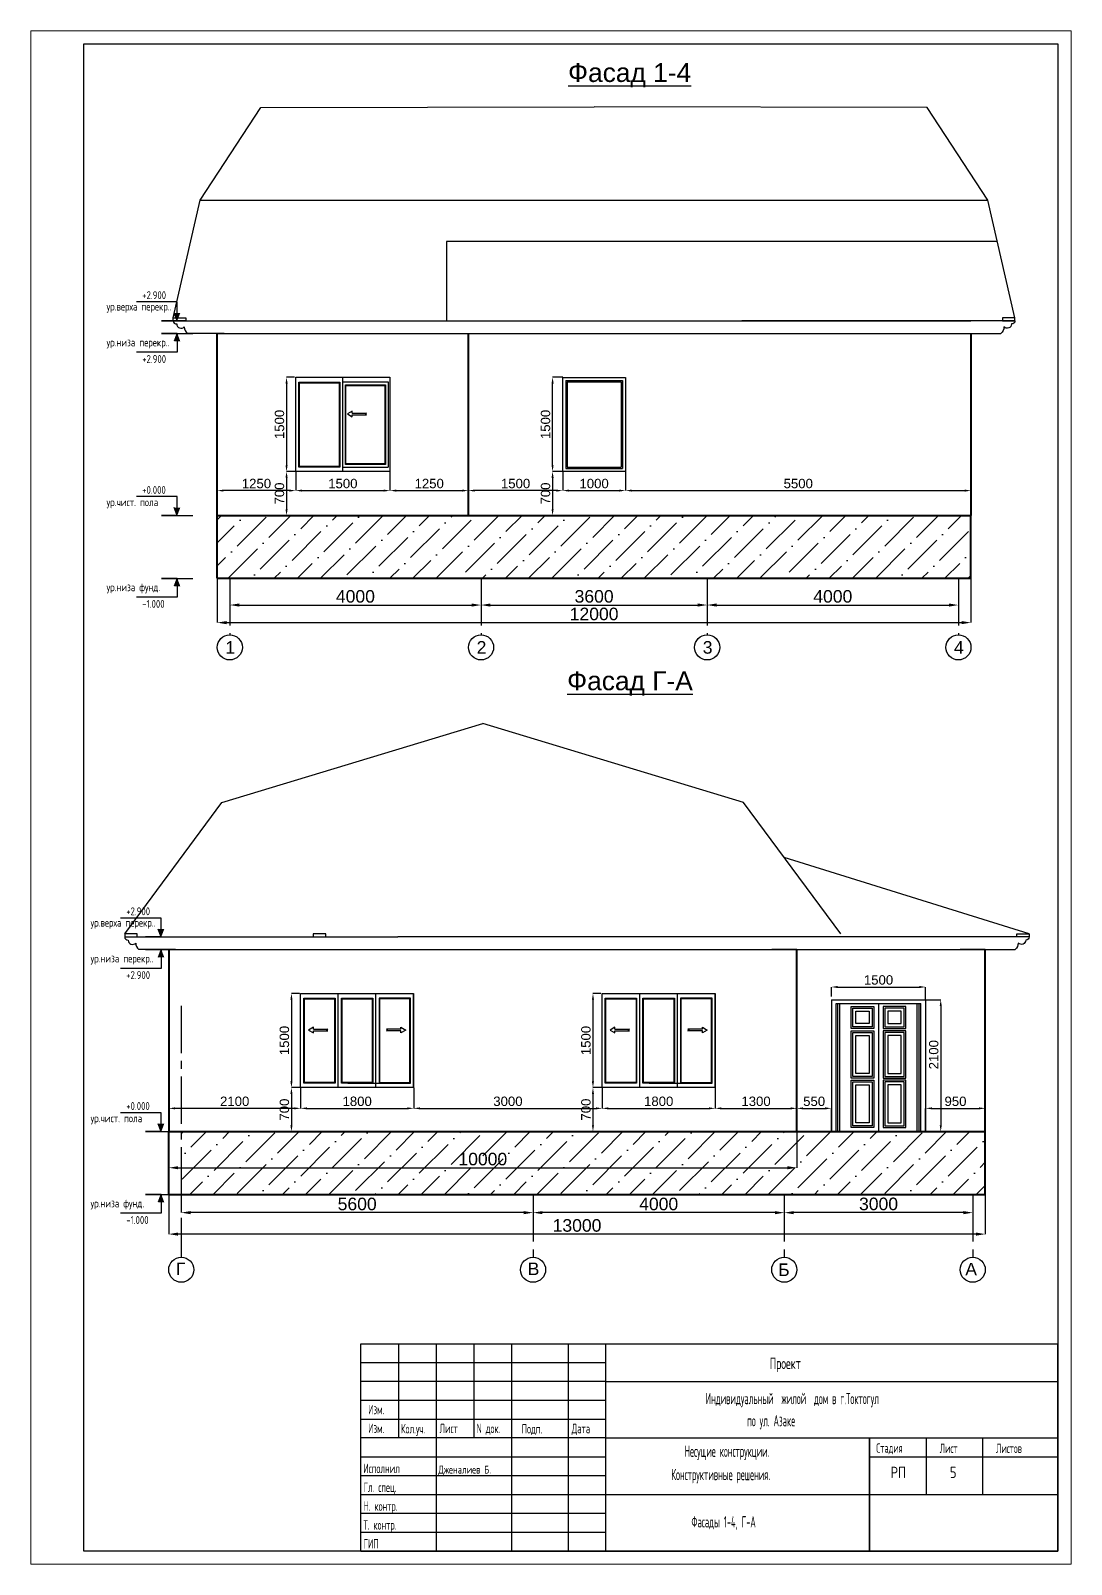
# Model space of a CAD drawing. Header units: millimetres. Extents: x 344563 to 449411, y 37253 to 62883.
# Drawn here: x 413689 to 430256, y 38462 to 62883 of the extents above; entities that cross this region are included whole.
import ezdxf
from ezdxf.enums import TextEntityAlignment as Align

# ---------------------------------------------------------------- set-up
doc = ezdxf.new("R2010")
doc.units = ezdxf.units.MM
doc.linetypes.add('CENTER2', pattern=[1.125, 0.75, -0.125, 0.125, -0.125])
for name, color, linetype in [('0 duvar', 2, 'Continuous'), ('AHSAP KAPI', 152, 'Continuous'), ('ANTET', 7, 'Continuous'), ('PENCERE', 152, 'Continuous')]:
    doc.layers.add(name, color=color, linetype=linetype)
for name, color, linetype, lineweight in [('ahsap', 222, 'Continuous', 13), ('OLCU', 7, 'Continuous', 13), ('YAZI-TURKCE', 5, 'Continuous', 13)]:
    doc.layers.add(name, color=color, linetype=linetype, lineweight=lineweight)
doc.styles.add('GOST 2.304', font='CS_Gost2304.shx')
doc.styles.add('SPDS', font='SPDS.shx')
doc.styles.get("Standard").update_dxf_attribs({"font": 'arial.ttf'})
doc.dimstyles.new('ISO-25', dxfattribs={"dimtxt": 2.5, "dimasz": 2.5, "dimexe": 1.25, "dimexo": 0.625, "dimtad": 1, "dimtxsty": 'Standard', "dimcen": 2.5, "dimadec": 0, "dimazin": 0, "dimtfac": 1, "dimtmove": 0, "dimatfit": 3, "dimfxl": 0, "dimarcsym": 0})

# ---------------------------------------------------------------- blocks, each defined once
blk = doc.blocks.new('*D211')
at = {"layer": 'ahsap', "color": 0, "lineweight": -2}
for p, q in [((415887, 44352), (415887, 43720)), ((428887, 44352), (428887, 43720)), ((428737, 43720), (416037, 43720))]:
    blk.add_line(p, q, dxfattribs=at)
at = {"layer": 'ahsap', "color": 0}
for points in [[(416037, 43745), (416037, 43695), (415887, 43720)], [(428737, 43745), (428737, 43695), (428887, 43720)]]:
    blk.add_solid(points, dxfattribs=at)
at = {"layer": 'DEFPOINTS', "color": 0}
for p in [(415887, 44353), (428887, 44353), (415887, 43720)]:
    blk.add_point(p, dxfattribs=at)
at = {"layer": 'ahsap', "color": 0, "insert": (422387, 43857), "char_height": 200, "attachment_point": 5}
blk.add_mtext('13000', dxfattribs=at)
blk = doc.blocks.new('*D212')
at = {"layer": 'ahsap', "color": 0, "lineweight": -2}
for p, q in [((425687, 44352), (425687, 44062)), ((428687, 44352), (428687, 44062)), ((428537, 44062), (425837, 44062))]:
    blk.add_line(p, q, dxfattribs=at)
at = {"layer": 'ahsap', "color": 0}
for points in [[(425837, 44087), (425837, 44037), (425687, 44062)], [(428537, 44087), (428537, 44037), (428687, 44062)]]:
    blk.add_solid(points, dxfattribs=at)
at = {"layer": 'DEFPOINTS', "color": 0}
for p in [(425687, 44353), (428687, 44353), (425687, 44062)]:
    blk.add_point(p, dxfattribs=at)
at = {"layer": 'ahsap', "color": 0, "insert": (427187, 44200), "char_height": 200, "attachment_point": 5}
blk.add_mtext('3000', dxfattribs=at)
blk = doc.blocks.new('*D213')
at = {"layer": 'ahsap', "color": 0, "lineweight": -2}
for p, q in [((421687, 44352), (421687, 44062)), ((425687, 44352), (425687, 44062)), ((425537, 44062), (421837, 44062))]:
    blk.add_line(p, q, dxfattribs=at)
at = {"layer": 'ahsap', "color": 0}
for points in [[(421837, 44087), (421837, 44037), (421687, 44062)], [(425537, 44087), (425537, 44037), (425687, 44062)]]:
    blk.add_solid(points, dxfattribs=at)
at = {"layer": 'DEFPOINTS', "color": 0}
for p in [(421687, 44353), (425687, 44353), (421687, 44062)]:
    blk.add_point(p, dxfattribs=at)
at = {"layer": 'ahsap', "color": 0, "insert": (423687, 44199), "char_height": 200, "attachment_point": 5}
blk.add_mtext('4000', dxfattribs=at)
blk = doc.blocks.new('*D214')
at = {"layer": 'ahsap', "color": 0, "lineweight": -2}
for p, q in [((416087, 44352), (416087, 44062)), ((421687, 44352), (421687, 44062)), ((421537, 44062), (416237, 44062))]:
    blk.add_line(p, q, dxfattribs=at)
at = {"layer": 'ahsap', "color": 0}
for points in [[(416237, 44087), (416237, 44037), (416087, 44062)], [(421537, 44087), (421537, 44037), (421687, 44062)]]:
    blk.add_solid(points, dxfattribs=at)
at = {"layer": 'DEFPOINTS', "color": 0}
for p in [(416087, 44353), (421687, 44353), (416087, 44062)]:
    blk.add_point(p, dxfattribs=at)
at = {"layer": 'ahsap', "color": 0, "insert": (418887, 44199), "char_height": 200, "attachment_point": 5}
blk.add_mtext('5600', dxfattribs=at)
blk = doc.blocks.new('кобылка')
at = {"layer": 'ahsap', "color": 46, "lineweight": 30}
for points in [[(381119, 60270), (385469, 60270)], [(381929, 60070), (381669, 60070), (381342, 60070)]]:
    blk.add_lwpolyline(points, dxfattribs=at)
for centre, radius, start, end in [((381169, 60270), 50, 180, 277.3555), ((381244, 60220), 68.6, 179.6563, 316.7248), ((381443, 60180), 149, 182.6791, 227.567)]:
    blk.add_arc(centre, radius, start, end, dxfattribs=at)
blk = doc.blocks.new('*D215')
at = {"layer": 'ahsap', "color": 0, "lineweight": -2}
for p, q in [((425887, 45353), (425887, 45723)), ((425987, 45723), (426337, 45723)), ((426437, 45353), (426437, 45723))]:
    blk.add_line(p, q, dxfattribs=at)
at = {"layer": 'ahsap', "color": 0}
for points in [[(425987, 45739), (425987, 45706), (425887, 45723)], [(426337, 45739), (426337, 45706), (426437, 45723)]]:
    blk.add_solid(points, dxfattribs=at)
at = {"layer": 'DEFPOINTS', "color": 0}
for p in [(426437, 45723), (425887, 45353), (426437, 45353)]:
    blk.add_point(p, dxfattribs=at)
at = {"layer": 'ahsap', "color": 0, "insert": (426162, 45834), "char_height": 150, "attachment_point": 5}
blk.add_mtext('550', dxfattribs=at)
blk = doc.blocks.new('*D216')
at = {"layer": 'ahsap', "color": 0, "lineweight": -2}
for p, q in [((416859, 54162), (416859, 53737)), ((420859, 54162), (420859, 53737)), ((417009, 53737), (420709, 53737))]:
    blk.add_line(p, q, dxfattribs=at)
at = {"layer": 'ahsap', "color": 0}
for points in [[(417009, 53762), (417009, 53712), (416859, 53737)], [(420709, 53762), (420709, 53712), (420859, 53737)]]:
    blk.add_solid(points, dxfattribs=at)
at = {"layer": 'DEFPOINTS', "color": 0}
for p in [(416859, 54163), (420859, 54163), (420859, 53737)]:
    blk.add_point(p, dxfattribs=at)
at = {"layer": 'ahsap', "color": 0, "insert": (418859, 53874), "char_height": 200, "attachment_point": 5}
blk.add_mtext('4000', dxfattribs=at)
blk = doc.blocks.new('*D217')
at = {"layer": 'ahsap', "color": 0, "lineweight": -2}
for p, q in [((420859, 54162), (420859, 53737)), ((424459, 54162), (424459, 53737)), ((421009, 53737), (424309, 53737))]:
    blk.add_line(p, q, dxfattribs=at)
at = {"layer": 'ahsap', "color": 0}
for points in [[(421009, 53762), (421009, 53712), (420859, 53737)], [(424309, 53762), (424309, 53712), (424459, 53737)]]:
    blk.add_solid(points, dxfattribs=at)
at = {"layer": 'DEFPOINTS', "color": 0}
for p in [(420859, 54162), (424459, 54163), (424459, 53737)]:
    blk.add_point(p, dxfattribs=at)
at = {"layer": 'ahsap', "color": 0, "insert": (422659, 53874), "char_height": 200, "attachment_point": 5}
blk.add_mtext('3600', dxfattribs=at)
blk = doc.blocks.new('*D218')
at = {"layer": 'ahsap', "color": 0, "lineweight": -2}
for p, q in [((424459, 54162), (424459, 53737)), ((428459, 54162), (428459, 53737)), ((424609, 53737), (428309, 53737))]:
    blk.add_line(p, q, dxfattribs=at)
at = {"layer": 'ahsap', "color": 0}
for points in [[(424609, 53762), (424609, 53712), (424459, 53737)], [(428309, 53762), (428309, 53712), (428459, 53737)]]:
    blk.add_solid(points, dxfattribs=at)
at = {"layer": 'DEFPOINTS', "color": 0}
for p in [(424459, 54163), (428459, 54163), (428459, 53737)]:
    blk.add_point(p, dxfattribs=at)
at = {"layer": 'ahsap', "color": 0, "insert": (426459, 53874), "char_height": 200, "attachment_point": 5}
blk.add_mtext('4000', dxfattribs=at)
blk = doc.blocks.new('*D219')
at = {"layer": 'ahsap', "color": 0, "lineweight": -2}
for p, q in [((416659, 54162), (416659, 53457)), ((428659, 54162), (428659, 53457)), ((416809, 53457), (428509, 53457))]:
    blk.add_line(p, q, dxfattribs=at)
at = {"layer": 'ahsap', "color": 0}
for points in [[(416809, 53482), (416809, 53432), (416659, 53457)], [(428509, 53482), (428509, 53432), (428659, 53457)]]:
    blk.add_solid(points, dxfattribs=at)
at = {"layer": 'DEFPOINTS', "color": 0}
for p in [(416659, 54163), (428659, 54163), (428659, 53457)]:
    blk.add_point(p, dxfattribs=at)
at = {"layer": 'ahsap', "color": 0, "insert": (422659, 53594), "char_height": 200, "attachment_point": 5}
blk.add_mtext('12000', dxfattribs=at)
blk = doc.blocks.new('Стрелка отметки')
at = {"layer": 'YAZI-TURKCE', "linetype": 'Continuous', "lineweight": 25, "ltscale": 50}
h = blk.add_hatch(color=256, dxfattribs=at)
h.paths.add_polyline_path([(332383, -147932), (332335, -147932), (332379, -148047), (332383, -148047)])
h.paths.add_polyline_path([(332431, -147932), (332383, -147932), (332383, -148047), (332387, -148047)])
for p, q in [((332383, -147757), (333031, -147757)), ((332383, -148057), (332383, -147757)), ((332383, -148057), (332431, -147932))]:
    blk.add_line(p, q, dxfattribs=at)
blk.add_lwpolyline([(332383, -148057), (332633, -148057), (332133, -148057)], dxfattribs=at)
blk = doc.blocks.new('*D220')
at = {"layer": 'ahsap', "color": 0, "lineweight": -2}
for p, q in [((417889, 57363), (417763, 57363)), ((417763, 57263), (417763, 55963)), ((417889, 55863), (417763, 55863))]:
    blk.add_line(p, q, dxfattribs=at)
at = {"layer": 'ahsap', "color": 0}
for points in [[(417746, 57263), (417780, 57263), (417763, 57363)], [(417746, 55963), (417780, 55963), (417763, 55863)]]:
    blk.add_solid(points, dxfattribs=at)
at = {"layer": 'DEFPOINTS', "color": 0}
for p in [(417890, 57363), (417763, 55863), (417890, 55863)]:
    blk.add_point(p, dxfattribs=at)
at = {"layer": 'ahsap', "color": 0, "insert": (417651, 56613), "char_height": 150, "attachment_point": 5, "rotation": 90}
blk.add_mtext('1500', dxfattribs=at)
blk = doc.blocks.new('Окно 1500')
at = {"layer": 'ahsap'}
blk.add_line((374583, -107648), (374583, -108980), dxfattribs=at)
at = {"layer": 'AHSAP KAPI'}
for p, q in [((374643, -109060), (374643, -107560)), ((374683, -108950), (374683, -107678)), ((374683, -107678), (375322, -107678)), ((374693, -108940), (374693, -107688)), ((374693, -107688), (375312, -107688)), ((375312, -107688), (375312, -108940)), ((375322, -107678), (375322, -108950)), ((375362, -107638), (375362, -108990)), ((374793, -108130), (375022, -108130)), ((374793, -108157), (375022, -108157)), ((375022, -108130), (375002, -108143)), ((375022, -108157), (375002, -108143)), ((375322, -108950), (374683, -108950)), ((375312, -108940), (374693, -108940))]:
    blk.add_line(p, q, dxfattribs=at)
for points in [[(373893, -109060), (373893, -107560), (375393, -107560), (375393, -109060)], [(373943, -108990), (373943, -107638), (374593, -107638), (374593, -108990)], [(373953, -108980), (373953, -107648), (374583, -107648), (374583, -108980)]]:
    blk.add_lwpolyline(points, close=True, dxfattribs=at)
blk.add_lwpolyline([(374793, -108130), (374793, -108099), (374715, -108143), (374793, -108188), (374793, -108157)], dxfattribs=at)
at = {"layer": 'PENCERE'}
for p, q in [((374643, -107630), (375362, -107630)), ((375362, -107630), (375362, -108990)), ((374643, -108990), (375362, -108990))]:
    blk.add_line(p, q, dxfattribs=at)
blk = doc.blocks.new('Окно 1000')
at = {"layer": 'PENCERE'}
for p, q in [((369296, -127028), (369296, -128428)), ((369296, -127028), (370196, -127028)), ((369316, -127048), (369316, -128408)), ((369316, -127048), (370176, -127048)), ((370176, -127048), (370176, -128408)), ((370196, -127028), (370196, -128428)), ((369296, -128428), (370196, -128428)), ((369316, -128408), (370176, -128408))]:
    blk.add_line(p, q, dxfattribs=at)
blk.add_lwpolyline([(369246, -126978), (370246, -126978), (370246, -128478), (369246, -128478), (369246, -126978)], dxfattribs=at)
blk = doc.blocks.new('*D221')
at = {"layer": 'ahsap', "color": 0, "lineweight": -2}
for p, q in [((422159, 57363), (421998, 57363)), ((421998, 55963), (421998, 57263)), ((422159, 55863), (421998, 55863))]:
    blk.add_line(p, q, dxfattribs=at)
at = {"layer": 'ahsap', "color": 0}
for points in [[(421981, 57263), (422015, 57263), (421998, 57363)], [(421981, 55963), (422015, 55963), (421998, 55863)]]:
    blk.add_solid(points, dxfattribs=at)
at = {"layer": 'DEFPOINTS', "color": 0}
for p in [(421998, 57363), (422159, 57363), (422159, 55863)]:
    blk.add_point(p, dxfattribs=at)
at = {"layer": 'ahsap', "color": 0, "insert": (421886, 56613), "char_height": 150, "attachment_point": 5, "rotation": 90}
blk.add_mtext('1500', dxfattribs=at)
blk = doc.blocks.new('*D222')
at = {"layer": 'ahsap', "color": 0, "lineweight": -2}
for p, q in [((415887, 45352), (415887, 44776)), ((425887, 45352), (425887, 44776)), ((416037, 44777), (425737, 44777))]:
    blk.add_line(p, q, dxfattribs=at)
at = {"layer": 'ahsap', "color": 0}
for points in [[(416037, 44802), (416037, 44752), (415887, 44777)], [(425737, 44802), (425737, 44752), (425887, 44777)]]:
    blk.add_solid(points, dxfattribs=at)
at = {"layer": 'DEFPOINTS', "color": 0}
for p in [(415887, 45353), (425887, 45353), (425887, 44777)]:
    blk.add_point(p, dxfattribs=at)
at = {"layer": 'ahsap', "color": 0, "insert": (420887, 44914), "char_height": 200, "attachment_point": 5}
blk.add_mtext('10000', dxfattribs=at)
blk = doc.blocks.new('*D223')
at = {"layer": 'ahsap', "color": 0, "lineweight": -2}
for p, q in [((417967, 47553), (417841, 47553)), ((417841, 47453), (417841, 46153)), ((417967, 46053), (417841, 46053))]:
    blk.add_line(p, q, dxfattribs=at)
at = {"layer": 'ahsap', "color": 0}
for points in [[(417824, 47453), (417857, 47453), (417841, 47553)], [(417824, 46153), (417857, 46153), (417841, 46053)]]:
    blk.add_solid(points, dxfattribs=at)
at = {"layer": 'DEFPOINTS', "color": 0}
for p in [(417967, 47553), (417841, 46053), (417967, 46053)]:
    blk.add_point(p, dxfattribs=at)
at = {"layer": 'ahsap', "color": 0, "insert": (417729, 46803), "char_height": 150, "attachment_point": 5, "rotation": 90}
blk.add_mtext('1500', dxfattribs=at)
blk = doc.blocks.new('окно 1800 фас')
at = {"layer": 'ahsap'}
for p, q in [((337788, 44896), (337788, 43544)), ((337798, 44886), (337798, 43554)), ((338278, 44886), (338278, 43554)), ((338388, 44896), (338388, 43544)), ((338398, 44886), (338398, 43554)), ((338878, 44886), (338878, 43554)), ((338998, 44886), (338998, 43554)), ((339478, 44886), (339478, 43554)), ((339488, 44896), (339488, 43544))]:
    blk.add_line(p, q, dxfattribs=at)
at = {"layer": 'AHSAP KAPI'}
for p, q in [((337738, 43474), (337738, 44974)), ((337738, 44974), (339538, 44974)), ((338338, 43474), (338338, 44974)), ((338938, 43474), (338938, 44974)), ((339538, 44974), (339538, 43474)), ((339538, 43474), (339538, 44974)), ((337788, 43544), (337788, 44896)), ((337788, 44896), (338288, 44896)), ((337798, 43554), (337798, 44886)), ((337798, 44886), (338278, 44886)), ((338288, 44896), (338288, 43544)), ((338388, 43544), (338388, 44896)), ((338388, 44896), (338888, 44896)), ((338398, 43554), (338398, 44886)), ((338398, 44886), (338878, 44886)), ((338888, 44896), (338888, 43544)), ((339488, 44896), (338988, 44896)), ((338988, 44896), (338988, 43544)), ((339478, 44886), (338998, 44886)), ((339478, 43554), (339478, 44886)), ((339488, 43544), (339488, 44896)), ((337942, 44404), (338172, 44404)), ((337942, 44377), (338172, 44377)), ((338172, 44404), (338152, 44391)), ((338172, 44377), (338152, 44391)), ((339334, 44404), (339104, 44404)), ((339104, 44404), (339124, 44391)), ((339104, 44377), (339124, 44391)), ((339334, 44377), (339104, 44377)), ((339538, 43474), (337738, 43474)), ((338288, 43544), (337788, 43544)), ((338278, 43554), (337798, 43554)), ((338888, 43544), (338388, 43544)), ((338878, 43554), (338398, 43554)), ((338988, 43544), (339488, 43544)), ((338998, 43554), (339478, 43554))]:
    blk.add_line(p, q, dxfattribs=at)
for points in [[(337942, 44404), (337942, 44435), (337865, 44391), (337942, 44346), (337942, 44377)], [(339334, 44404), (339334, 44435), (339411, 44391), (339334, 44346), (339334, 44377)]]:
    blk.add_lwpolyline(points, dxfattribs=at)
at = {"layer": 'PENCERE'}
blk.add_line((338488, 43544), (339207, 43544), dxfattribs=at)
blk = doc.blocks.new('*D224')
at = {"layer": 'ahsap', "color": 0, "lineweight": -2}
for p, q in [((422767, 47553), (422641, 47553)), ((422641, 47453), (422641, 46153)), ((422767, 46053), (422641, 46053))]:
    blk.add_line(p, q, dxfattribs=at)
at = {"layer": 'ahsap', "color": 0}
for points in [[(422624, 47453), (422657, 47453), (422641, 47553)], [(422624, 46153), (422657, 46153), (422641, 46053)]]:
    blk.add_solid(points, dxfattribs=at)
at = {"layer": 'DEFPOINTS', "color": 0}
for p in [(422767, 47553), (422641, 46053), (422767, 46053)]:
    blk.add_point(p, dxfattribs=at)
at = {"layer": 'ahsap', "color": 0, "insert": (422529, 46803), "char_height": 150, "attachment_point": 5, "rotation": 90}
blk.add_mtext('1500', dxfattribs=at)
blk = doc.blocks.new('*D238')
at = {"layer": 'ahsap', "color": 0, "lineweight": -2}
for p, q in [((415887, 46052), (415887, 45723)), ((417987, 46052), (417987, 45723)), ((417887, 45723), (415987, 45723))]:
    blk.add_line(p, q, dxfattribs=at)
at = {"layer": 'ahsap', "color": 0}
for points in [[(415987, 45739), (415987, 45706), (415887, 45723)], [(417887, 45739), (417887, 45706), (417987, 45723)]]:
    blk.add_solid(points, dxfattribs=at)
at = {"layer": 'DEFPOINTS', "color": 0}
for p in [(415887, 46053), (417987, 46053), (415887, 45723)]:
    blk.add_point(p, dxfattribs=at)
at = {"layer": 'ahsap', "color": 0, "insert": (416937, 45834), "char_height": 150, "attachment_point": 5}
blk.add_mtext('2100', dxfattribs=at)
blk = doc.blocks.new('*D239')
at = {"layer": 'ahsap', "color": 0, "lineweight": -2}
for p, q in [((419787, 46052), (419787, 45723)), ((422787, 46052), (422787, 45723)), ((419887, 45723), (422687, 45723))]:
    blk.add_line(p, q, dxfattribs=at)
at = {"layer": 'ahsap', "color": 0}
for points in [[(419887, 45739), (419887, 45706), (419787, 45723)], [(422687, 45739), (422687, 45706), (422787, 45723)]]:
    blk.add_solid(points, dxfattribs=at)
at = {"layer": 'DEFPOINTS', "color": 0}
for p in [(419787, 46053), (422787, 46053), (422787, 45723)]:
    blk.add_point(p, dxfattribs=at)
at = {"layer": 'ahsap', "color": 0, "insert": (421287, 45834), "char_height": 150, "attachment_point": 5}
blk.add_mtext('3000', dxfattribs=at)
blk = doc.blocks.new('*D240')
at = {"layer": 'ahsap', "color": 0, "lineweight": -2}
for p, q in [((417987, 46052), (417987, 45723)), ((419787, 46052), (419787, 45723)), ((418087, 45723), (419687, 45723))]:
    blk.add_line(p, q, dxfattribs=at)
at = {"layer": 'ahsap', "color": 0}
for points in [[(418087, 45739), (418087, 45706), (417987, 45723)], [(419687, 45739), (419687, 45706), (419787, 45723)]]:
    blk.add_solid(points, dxfattribs=at)
at = {"layer": 'DEFPOINTS', "color": 0}
for p in [(417987, 46052), (419787, 46052), (419787, 45723)]:
    blk.add_point(p, dxfattribs=at)
at = {"layer": 'ahsap', "color": 0, "insert": (418887, 45834), "char_height": 150, "attachment_point": 5}
blk.add_mtext('1800', dxfattribs=at)
blk = doc.blocks.new('*D241')
at = {"layer": 'ahsap', "color": 0, "lineweight": -2}
for p, q in [((422787, 46052), (422787, 45722)), ((424587, 46052), (424587, 45722)), ((422887, 45723), (424487, 45723))]:
    blk.add_line(p, q, dxfattribs=at)
at = {"layer": 'ahsap', "color": 0}
for points in [[(422887, 45739), (422887, 45706), (422787, 45723)], [(424487, 45739), (424487, 45706), (424587, 45723)]]:
    blk.add_solid(points, dxfattribs=at)
at = {"layer": 'DEFPOINTS', "color": 0}
for p in [(422787, 46053), (424587, 46053), (424587, 45723)]:
    blk.add_point(p, dxfattribs=at)
at = {"layer": 'ahsap', "color": 0, "insert": (423687, 45834), "char_height": 150, "attachment_point": 5}
blk.add_mtext('1800', dxfattribs=at)
blk = doc.blocks.new('*D242')
at = {"layer": 'ahsap', "color": 0, "lineweight": -2}
for p, q in [((424587, 46052), (424587, 45722)), ((425887, 46052), (425887, 45722)), ((424687, 45723), (425787, 45723))]:
    blk.add_line(p, q, dxfattribs=at)
at = {"layer": 'ahsap', "color": 0}
for points in [[(424687, 45739), (424687, 45706), (424587, 45723)], [(425787, 45739), (425787, 45706), (425887, 45723)]]:
    blk.add_solid(points, dxfattribs=at)
at = {"layer": 'DEFPOINTS', "color": 0}
for p in [(424587, 46053), (425887, 46053), (425887, 45723)]:
    blk.add_point(p, dxfattribs=at)
at = {"layer": 'ahsap', "color": 0, "insert": (425237, 45834), "char_height": 150, "attachment_point": 5}
blk.add_mtext('1300', dxfattribs=at)
blk = doc.blocks.new('*D243')
at = {"layer": 'ahsap', "color": 0, "lineweight": -2}
for p, q in [((427937, 45353), (427937, 45723)), ((428037, 45723), (428787, 45723)), ((428887, 45353), (428887, 45723))]:
    blk.add_line(p, q, dxfattribs=at)
at = {"layer": 'ahsap', "color": 0}
for points in [[(428037, 45739), (428037, 45706), (427937, 45723)], [(428787, 45739), (428787, 45706), (428887, 45723)]]:
    blk.add_solid(points, dxfattribs=at)
at = {"layer": 'DEFPOINTS', "color": 0}
for p in [(428887, 45723), (427937, 45353), (428887, 45353)]:
    blk.add_point(p, dxfattribs=at)
at = {"layer": 'ahsap', "color": 0, "insert": (428412, 45834), "char_height": 150, "attachment_point": 5}
blk.add_mtext('950', dxfattribs=at)
blk = doc.blocks.new('*D244')
at = {"layer": 'ahsap', "color": 0, "lineweight": -2}
for p, q in [((416659, 55862), (416659, 55559)), ((417909, 55862), (417909, 55559)), ((417809, 55559), (416759, 55559))]:
    blk.add_line(p, q, dxfattribs=at)
at = {"layer": 'ahsap', "color": 0}
for points in [[(416759, 55576), (416759, 55543), (416659, 55559)], [(417809, 55576), (417809, 55543), (417909, 55559)]]:
    blk.add_solid(points, dxfattribs=at)
at = {"layer": 'DEFPOINTS', "color": 0}
for p in [(416659, 55863), (417909, 55863), (416659, 55559)]:
    blk.add_point(p, dxfattribs=at)
at = {"layer": 'ahsap', "color": 0, "insert": (417284, 55671), "char_height": 150, "attachment_point": 5}
blk.add_mtext('1250', dxfattribs=at)
blk = doc.blocks.new('*D245')
at = {"layer": 'ahsap', "color": 0, "lineweight": -2}
for p, q in [((417909, 55862), (417909, 55559)), ((419409, 55862), (419409, 55559)), ((418009, 55559), (419309, 55559))]:
    blk.add_line(p, q, dxfattribs=at)
at = {"layer": 'ahsap', "color": 0}
for points in [[(418009, 55576), (418009, 55543), (417909, 55559)], [(419309, 55576), (419309, 55543), (419409, 55559)]]:
    blk.add_solid(points, dxfattribs=at)
at = {"layer": 'DEFPOINTS', "color": 0}
for p in [(417909, 55862), (419409, 55863), (419409, 55559)]:
    blk.add_point(p, dxfattribs=at)
at = {"layer": 'ahsap', "color": 0, "insert": (418659, 55671), "char_height": 150, "attachment_point": 5}
blk.add_mtext('1500', dxfattribs=at)
blk = doc.blocks.new('*D246')
at = {"layer": 'ahsap', "color": 0, "lineweight": -2}
for p, q in [((419409, 55862), (419409, 55559)), ((420659, 55862), (420659, 55559)), ((419509, 55559), (420559, 55559))]:
    blk.add_line(p, q, dxfattribs=at)
at = {"layer": 'ahsap', "color": 0}
for points in [[(419509, 55576), (419509, 55543), (419409, 55559)], [(420559, 55576), (420559, 55543), (420659, 55559)]]:
    blk.add_solid(points, dxfattribs=at)
at = {"layer": 'DEFPOINTS', "color": 0}
for p in [(419409, 55863), (420659, 55863), (420659, 55559)]:
    blk.add_point(p, dxfattribs=at)
at = {"layer": 'ahsap', "color": 0, "insert": (420034, 55671), "char_height": 150, "attachment_point": 5}
blk.add_mtext('1250', dxfattribs=at)
blk = doc.blocks.new('*D247')
at = {"layer": 'ahsap', "color": 0, "lineweight": -2}
for p, q in [((420659, 55862), (420659, 55559)), ((422159, 55862), (422159, 55559)), ((422059, 55559), (420759, 55559))]:
    blk.add_line(p, q, dxfattribs=at)
at = {"layer": 'ahsap', "color": 0}
for points in [[(420759, 55576), (420759, 55543), (420659, 55559)], [(422059, 55576), (422059, 55543), (422159, 55559)]]:
    blk.add_solid(points, dxfattribs=at)
at = {"layer": 'DEFPOINTS', "color": 0}
for p in [(420659, 55862), (422159, 55863), (420659, 55559)]:
    blk.add_point(p, dxfattribs=at)
at = {"layer": 'ahsap', "color": 0, "insert": (421409, 55671), "char_height": 150, "attachment_point": 5}
blk.add_mtext('1500', dxfattribs=at)
blk = doc.blocks.new('*D248')
at = {"layer": 'ahsap', "color": 0, "lineweight": -2}
for p, q in [((422159, 55862), (422159, 55559)), ((423159, 55862), (423159, 55559)), ((422259, 55559), (423059, 55559))]:
    blk.add_line(p, q, dxfattribs=at)
at = {"layer": 'ahsap', "color": 0}
for points in [[(422259, 55576), (422259, 55543), (422159, 55559)], [(423059, 55576), (423059, 55543), (423159, 55559)]]:
    blk.add_solid(points, dxfattribs=at)
at = {"layer": 'DEFPOINTS', "color": 0}
for p in [(422159, 55863), (423159, 55863), (423159, 55559)]:
    blk.add_point(p, dxfattribs=at)
at = {"layer": 'ahsap', "color": 0, "insert": (422659, 55671), "char_height": 150, "attachment_point": 5}
blk.add_mtext('1000', dxfattribs=at)
blk = doc.blocks.new('*D249')
at = {"layer": 'ahsap', "color": 0, "lineweight": -2}
for p, q in [((423159, 55862), (423159, 55559)), ((428659, 55862), (428659, 55559)), ((423259, 55559), (428559, 55559))]:
    blk.add_line(p, q, dxfattribs=at)
at = {"layer": 'ahsap', "color": 0}
for points in [[(423259, 55576), (423259, 55543), (423159, 55559)], [(428559, 55576), (428559, 55543), (428659, 55559)]]:
    blk.add_solid(points, dxfattribs=at)
at = {"layer": 'DEFPOINTS', "color": 0}
for p in [(423159, 55863), (428659, 55863), (428659, 55559)]:
    blk.add_point(p, dxfattribs=at)
at = {"layer": 'ahsap', "color": 0, "insert": (425909, 55671), "char_height": 150, "attachment_point": 5}
blk.add_mtext('5500', dxfattribs=at)
blk = doc.blocks.new('*D267')
at = {"layer": 'ahsap', "color": 0, "lineweight": -2}
for p, q in [((417909, 55863), (417763, 55863)), ((417763, 55763), (417763, 55263)), ((417909, 55163), (417763, 55163))]:
    blk.add_line(p, q, dxfattribs=at)
at = {"layer": 'ahsap', "color": 0}
for points in [[(417746, 55763), (417780, 55763), (417763, 55863)], [(417746, 55263), (417780, 55263), (417763, 55163)]]:
    blk.add_solid(points, dxfattribs=at)
at = {"layer": 'DEFPOINTS', "color": 0}
for p in [(417909, 55863), (417763, 55163), (417909, 55163)]:
    blk.add_point(p, dxfattribs=at)
at = {"layer": 'ahsap', "color": 0, "insert": (417651, 55513), "char_height": 150, "attachment_point": 5, "rotation": 90}
blk.add_mtext('700', dxfattribs=at)
blk = doc.blocks.new('*D268')
at = {"layer": 'ahsap', "color": 0, "lineweight": -2}
for p, q in [((422159, 55862), (421998, 55862)), ((421998, 55762), (421998, 55263)), ((422159, 55163), (421998, 55163))]:
    blk.add_line(p, q, dxfattribs=at)
at = {"layer": 'ahsap', "color": 0}
for points in [[(421981, 55762), (422015, 55762), (421998, 55862)], [(421981, 55263), (422015, 55263), (421998, 55163)]]:
    blk.add_solid(points, dxfattribs=at)
at = {"layer": 'DEFPOINTS', "color": 0}
for p in [(422159, 55862), (421998, 55163), (422159, 55163)]:
    blk.add_point(p, dxfattribs=at)
at = {"layer": 'ahsap', "color": 0, "insert": (421886, 55513), "char_height": 150, "attachment_point": 5, "rotation": 90}
blk.add_mtext('700', dxfattribs=at)
blk = doc.blocks.new('*D269')
at = {"layer": 'ahsap', "color": 0, "lineweight": -2}
for p, q in [((417986, 46053), (417840, 46053)), ((417841, 45953), (417841, 45453)), ((417986, 45353), (417840, 45353))]:
    blk.add_line(p, q, dxfattribs=at)
at = {"layer": 'ahsap', "color": 0}
for points in [[(417824, 45953), (417857, 45953), (417841, 46053)], [(417824, 45453), (417857, 45453), (417841, 45353)]]:
    blk.add_solid(points, dxfattribs=at)
at = {"layer": 'DEFPOINTS', "color": 0}
for p in [(417987, 46053), (417841, 45353), (417987, 45353)]:
    blk.add_point(p, dxfattribs=at)
at = {"layer": 'ahsap', "color": 0, "insert": (417729, 45703), "char_height": 150, "attachment_point": 5, "rotation": 90}
blk.add_mtext('700', dxfattribs=at)
blk = doc.blocks.new('*D270')
at = {"layer": 'ahsap', "color": 0, "lineweight": -2}
for p, q in [((422786, 46053), (422641, 46053)), ((422641, 45953), (422641, 45453)), ((422786, 45353), (422641, 45353))]:
    blk.add_line(p, q, dxfattribs=at)
at = {"layer": 'ahsap', "color": 0}
for points in [[(422624, 45953), (422657, 45953), (422641, 46053)], [(422624, 45453), (422657, 45453), (422641, 45353)]]:
    blk.add_solid(points, dxfattribs=at)
at = {"layer": 'DEFPOINTS', "color": 0}
for p in [(422787, 46053), (422641, 45353), (422787, 45353)]:
    blk.add_point(p, dxfattribs=at)
at = {"layer": 'ahsap', "color": 0, "insert": (422529, 45703), "char_height": 150, "attachment_point": 5, "rotation": 90}
blk.add_mtext('700', dxfattribs=at)
blk = doc.blocks.new('*D271')
at = {"layer": 'ahsap', "color": 0, "lineweight": -2}
for p, q in [((427937, 47453), (428177, 47453)), ((428177, 47353), (428177, 45453)), ((427938, 45353), (428177, 45353))]:
    blk.add_line(p, q, dxfattribs=at)
at = {"layer": 'ahsap', "color": 0}
for points in [[(428161, 47353), (428194, 47353), (428177, 47453)], [(428161, 45453), (428194, 45453), (428177, 45353)]]:
    blk.add_solid(points, dxfattribs=at)
at = {"layer": 'DEFPOINTS', "color": 0}
for p in [(427937, 47453), (427938, 45353), (428177, 45353)]:
    blk.add_point(p, dxfattribs=at)
at = {"layer": 'ahsap', "color": 0, "insert": (428066, 46577), "char_height": 150, "attachment_point": 5, "rotation": 90}
blk.add_mtext('2100', dxfattribs=at)
blk = doc.blocks.new('*D272')
at = {"layer": 'ahsap', "color": 0, "lineweight": -2}
for p, q in [((426437, 47506), (426437, 47655)), ((426537, 47655), (427837, 47655)), ((427937, 47453), (427937, 47655))]:
    blk.add_line(p, q, dxfattribs=at)
at = {"layer": 'ahsap', "color": 0}
for points in [[(426537, 47672), (426537, 47638), (426437, 47655)], [(427837, 47672), (427837, 47638), (427937, 47655)]]:
    blk.add_solid(points, dxfattribs=at)
at = {"layer": 'DEFPOINTS', "color": 0}
for p in [(427937, 47655), (426437, 47506), (427937, 47453)]:
    blk.add_point(p, dxfattribs=at)
at = {"layer": 'ahsap', "color": 0, "insert": (427187, 47767), "char_height": 150, "attachment_point": 5}
blk.add_mtext('1500', dxfattribs=at)
blk = doc.blocks.new('Дверь 1500 фас')
at = {"layer": 'AHSAP KAPI'}
for p, q in [((337794, 41050), (339294, 41050)), ((337794, 41050), (337794, 38950)), ((339294, 41050), (339294, 38950)), ((337869, 40990), (339219, 40990)), ((337869, 38950), (337869, 40990)), ((338544, 40990), (338544, 38950)), ((339219, 38950), (339219, 40990)), ((337794, 38950), (339294, 38950))]:
    blk.add_line(p, q, dxfattribs=at)
at = {"layer": 'AHSAP KAPI', "linetype": 'Continuous'}
for p, q in [((337898, 38950), (337898, 40990)), ((337928, 38950), (337928, 40990)), ((339160, 38950), (339160, 40990)), ((339190, 38950), (339190, 40990))]:
    blk.add_line(p, q, dxfattribs=at)
for points in [[(338469, 40594), (338108, 40594), (338108, 40940), (338469, 40940)], [(338444, 40619), (338133, 40619), (338133, 40915), (338444, 40915)], [(338394, 40669), (338183, 40669), (338183, 40865), (338394, 40865)], [(338619, 40594), (338980, 40594), (338980, 40940), (338619, 40940)], [(338644, 40619), (338955, 40619), (338955, 40915), (338644, 40915)], [(338694, 40669), (338905, 40669), (338905, 40865), (338694, 40865)], [(338469, 39800), (338108, 39800), (338108, 40554), (338469, 40554)], [(338619, 39800), (338980, 39800), (338980, 40554), (338619, 40554)], [(338444, 39825), (338133, 39825), (338133, 40529), (338444, 40529)], [(338394, 39875), (338183, 39875), (338183, 40479), (338394, 40479)], [(338644, 39825), (338955, 39825), (338955, 40529), (338644, 40529)], [(338694, 39875), (338905, 39875), (338905, 40479), (338694, 40479)], [(338469, 39017), (338108, 39017), (338108, 39770), (338469, 39770)], [(338444, 39042), (338133, 39042), (338133, 39745), (338444, 39745)], [(338394, 39092), (338183, 39092), (338183, 39695), (338394, 39695)], [(338619, 39017), (338980, 39017), (338980, 39770), (338619, 39770)], [(338644, 39042), (338955, 39042), (338955, 39745), (338644, 39745)], [(338694, 39092), (338905, 39092), (338905, 39695), (338694, 39695)]]:
    blk.add_lwpolyline(points, close=True, dxfattribs=at)

msp = doc.modelspace()

# ---------------------------------------------------------------- hatches: boundary and pattern name
h = msp.add_hatch()
h.set_pattern_fill('ANSI36', color=256, scale=82)
h.paths.add_polyline_path([(428658.9, 55162.6), (416658.9, 55162.6), (416658.9, 54162.6), (428658.9, 54162.6)])
h = msp.add_hatch()
h.set_pattern_fill('ANSI36', color=256, scale=82)
h.paths.add_polyline_path([(428886.6, 45352.6), (416086.6, 45352.6), (416086.6, 44352.6), (428886.6, 44352.6)])
h.paths.add_polyline_path([(420439.6, 44705.8), (421316.5, 44705.8), (421316.5, 45117.9), (420439.6, 45117.9)], flags=24)

# ---------------------------------------------------------------- linework, layer by layer
for p, q in [((429080.6, 59526.8), (420308.9, 59526.8)), ((420308.9, 59526.8), (420308.9, 58262.6)), ((425886.6, 48252.6), (425486.6, 48252.6)), ((428886.6, 48252.6), (428486.6, 48252.6))]:
    msp.add_line(p, q)
at = {"ltscale": 1000}
for p, q in [((416658.9, 58262.6), (428658.9, 58262.6)), ((416658.9, 58062.6), (428658.9, 58062.6))]:
    msp.add_line(p, q, dxfattribs=at)
at = {"lineweight": 40, "ltscale": 1000}
for p, q in [((416658.9, 55162.6), (416658.9, 58062.6)), ((420658.9, 55162.4), (420658.9, 58062.4)), ((428658.9, 58062.6), (428658.9, 55162.6)), ((416658.9, 55162.6), (428658.9, 55162.6)), ((416658.9, 54162.6), (416658.9, 55162.6)), ((428658.9, 54162.6), (428658.9, 55162.4)), ((416658.9, 54162.6), (428658.9, 54162.6)), ((415886.6, 48252.6), (415886.6, 45352.6)), ((425886.6, 45352.6), (425886.6, 48252.6)), ((428886.6, 45352.6), (428886.6, 48252.6)), ((415886.6, 45352.6), (428886.6, 45352.6)), ((415886.6, 44352.6), (415886.6, 45352.6)), ((428886.6, 44352.6), (428886.6, 45352.6)), ((415886.6, 44352.6), (428886.6, 44352.6))]:
    msp.add_line(p, q, dxfattribs=at)
at = {"linetype": 'CENTER2', "ltscale": 1000}
for p, q in [((416858.9, 54162.6), (416858.9, 53262.6)), ((420858.9, 54162.6), (420858.9, 53262.6)), ((424458.9, 54162.6), (424458.9, 53262.6)), ((428458.9, 54162.6), (428458.9, 53262.6)), ((416086.6, 47352.6), (416086.6, 43352.6)), ((421686.6, 44352.6), (421686.6, 43352.6)), ((425686.6, 44352.6), (425686.6, 43352.6)), ((428686.6, 44352.6), (428686.6, 43352.6))]:
    msp.add_line(p, q, dxfattribs=at)
for points in [[(415958.9, 58312.6), (416388.3, 60186.6), (417354, 61661.6), (422658.9, 61670.5)], [(429358.9, 58312.6), (428929.4, 60186.6), (427963.8, 61661.6), (422658.9, 61670.5)], [(416388.3, 60186.6), (428929.4, 60186.6)], [(415958.9, 58262.6), (415958.9, 58312.6), (415978.9, 58312.6), (416158.9, 58312.6), (416158.9, 58262.9), (415958.9, 58262.6)], [(429358.9, 58262.6), (429358.9, 58312.6), (429338.9, 58312.6), (429158.9, 58312.6), (429158.9, 58262.9), (429358.9, 58262.6)], [(415186.6, 48502.3), (416734.5, 50591), (420886.6, 51849.1)], [(426586.6, 48502.3), (425038.6, 50591), (420886.6, 51849.1)], [(429586.6, 48502.3), (425686.6, 49716.7)], [(415386.6, 48452.3), (415386.6, 48502.3), (415366.6, 48502.3), (415186.6, 48502.3), (415186.6, 48452.6), (415386.6, 48452.2)], [(418386.6, 48452.3), (418386.6, 48502.3), (418366.6, 48502.3), (418186.6, 48502.3), (418186.6, 48452.6), (418386.6, 48452.2)], [(425236.6, 48452.6), (419536.6, 48452.6)], [(429386.6, 48452.3), (429386.6, 48502.3), (429406.6, 48502.3), (429586.6, 48502.3), (429586.6, 48452.6), (429386.6, 48452.2)], [(415996.6, 48252.6), (428776.6, 48252.6)]]:
    msp.add_lwpolyline(points)
at = {"lineweight": 30}
for centre in [(416858.9, 53062.6), (420858.9, 53062.6), (424458.9, 53062.6), (428458.9, 53062.6), (416086.6, 43152.6), (421686.6, 43152.6), (425686.6, 43152.6), (428686.6, 43152.6)]:
    msp.add_circle(centre, 200, dxfattribs=at)
at = {"layer": '0 duvar', "color": 7, "lineweight": 30, "ltscale": 0.071429}
for p, q in [((418943.9, 41974.2), (430043.9, 41974.2)), ((418943.9, 38674.2), (418943.9, 41974.2)), ((419543.9, 41974.2), (419543.9, 40474.2)), ((420143.9, 41974.2), (420143.9, 38674.2)), ((420743.9, 41974.2), (420743.9, 40474.2)), ((421343.9, 41974.2), (421343.9, 38674.2)), ((422243.9, 41974.2), (422243.9, 38674.2)), ((422843.9, 38674.2), (422843.9, 41973.6)), ((430043.9, 38674.2), (430043.9, 41974.2)), ((422843.9, 41374.2), (430043.9, 41374.2)), ((418943.9, 40774.2), (422843.9, 40774.2)), ((422843.9, 40474.2), (418943.9, 40474.2)), ((422843.9, 40474.2), (430043.9, 40474.2)), ((427043.9, 38674.2), (427043.9, 40474.2)), ((427043.9, 40474.2), (427043.9, 38674.2)), ((427943.9, 40474.2), (427943.9, 39574.2)), ((428843.9, 40474.2), (428843.9, 39574.2)), ((427043.9, 40174.2), (430043.9, 40174.2)), ((422843.9, 39574.2), (430043.9, 39574.2)), ((418943.9, 38674.2), (430043.9, 38674.2))]:
    msp.add_line(p, q, dxfattribs=at)
at = {"layer": '0 duvar', "color": 1, "ltscale": 0.071429}
for p, q in [((418943.9, 41674.2), (422843.9, 41674.2)), ((422843.9, 41374.2), (418943.9, 41374.2)), ((418943.9, 41074.2), (422843.9, 41074.2)), ((418943.9, 40174.2), (422843.9, 40174.2)), ((418943.9, 39874.2), (422843.9, 39874.2)), ((418943.9, 39574.2), (422843.9, 39574.2)), ((418943.9, 39274.2), (422843.9, 39274.2)), ((418943.9, 38974.2), (422843.9, 38974.2))]:
    msp.add_line(p, q, dxfattribs=at)
at = {"layer": '0 duvar', "color": 7, "lineweight": 60, "ltscale": 0.071429}
msp.add_line((422843.9, 41374.2), (422843.9, 41374.2), dxfattribs=at)
at = {"layer": '0 duvar', "color": 7, "lineweight": 30, "ltscale": 0.071429}
msp.add_lwpolyline([(414537.9, 62670.8), (430043.9, 62670.8), (430043.9, 38674.2), (414537.9, 38674.2)], close=True, dxfattribs=at)
at = {"layer": 'OLCU', "linetype": 'Continuous', "ltscale": 50}
msp.add_lwpolyline([(413689.4, 62882.9), (430256.1, 62882.9), (430256.1, 38462.1), (413689.4, 38462.1)], close=True, dxfattribs=at)

# ---------------------------------------------------------------- block references
for name, p in [('кобылка', (34839.8, -2007.8)), ('кобылка', (34067.5, -11817.9)), ('окно 1800 фас', (80248.3, 2578.9)), ('окно 1800 фас', (85048.3, 2578.9)), ('Дверь 1500 фас', (88642.6, 6402.6))]:
    msp.add_blockref(name, p)
at = {"xscale": -1}
for p in [(810478, -2007.8), (810705.6, -11817.9)]:
    msp.add_blockref('кобылка', p, dxfattribs=at)
at = {"layer": 'ahsap', "xscale": -1}
for p in [(748406.1, 206320.3), (748406.1, 203219.8), (748151.5, 196510.2), (748151.5, 193409.7)]:
    msp.add_blockref('Стрелка отметки', p, dxfattribs=at)
at = {"layer": 'ahsap', "rotation": 180}
for p in [(748406.1, -89995), (748406.1, -93895), (748151.5, -99805.1), (748151.5, -103705.1)]:
    msp.add_blockref('Стрелка отметки', p, dxfattribs=at)
at = {"layer": 'ahsap'}
for name, p in [('Окно 1500', (44016, 164923)), ('Окно 1000', (52913.3, 184340.8))]:
    msp.add_blockref(name, p, dxfattribs=at)

# ---------------------------------------------------------------- texts
at = {"attachment_point": 1}
for s, width, insert, char_height in [('{\\LФасад 1-4}', 2174.342, (422243.8, 62366.1), 300), ('1', 211.974, (416788.9, 53162.6), 200), ('2', 211.974, (420788.9, 53162.6), 200), ('3', 211.974, (424388.9, 53162.6), 200), ('4', 211.974, (428388.9, 53162.6), 200), ('{\\LФасад Г-А}', 2295.557, (422229.4, 52680.5), 300), ('Г', 211.974, (416002, 43267.2), 200), ('В', 211.974, (421602, 43267.2), 200), ('Б', 211.974, (425588.4, 43252.7), 200), ('А', 211.974, (428568, 43262.8), 200)]:
    msp.add_mtext_dynamic_manual_height_columns(s, width=width, gutter_width=12.5, heights=[0], dxfattribs=dict(at, insert=insert, char_height=char_height))
at = {"layer": '0 duvar', "color": 0, "ltscale": 0.071429, "style": 'SPDS'}
for s, height, width, p in [('Проект  ', 180, 0.8, (425455.9, 41571.6)), ('Индивидуальный  жилой  дом в г.Токтогул', 180, 0.65, (424435.8, 41012)), ('Изм.', 150, 0.7, (419061.9, 40851.1)), ('по ул. Азаке ', 180, 0.65, (425094.1, 40659.5)), ('Изм.', 150, 0.7, (419061.9, 40551.1)), ('Кол.уч.', 150, 0.7, (419582.6, 40546.1)), ('Лист', 150, 0.7, (420197, 40550.8)), ('N док.', 150, 0.7, (420787.5, 40550.8)), ('Подп.', 150, 0.7, (421505.4, 40544.3)), ('Дата', 150, 0.7, (422302.2, 40549.5)), ('Несущие конструкции.', 180, 0.65, (424099.9, 40172.6)), ('Стадия', 150, 0.65, (427151.1, 40238.6)), ('Лист', 150, 0.65, (428160.4, 40234.2)), ('Листов', 150, 0.65, (429056.8, 40234.2)), ('Исполнил', 150, 0.8, (418987.1, 39913.9)), ('Дженалиев Б.', 125, 0.8, (420179.9, 39907.3)), ('Конструктивные решения.', 180, 0.65, (423888.3, 39802.1)), ('Гл. спец.', 150, 0.8, (418987.1, 39613.9)), ('Н. контр.', 150, 0.8, (418987.1, 39313.9)), ('Т. контр.', 150, 0.8, (418987.1, 39013.9)), ('Фасады 1-4, Г-А', 180, 0.65, (424208.2, 39048.9)), ('ГИП', 150, 0.8, (418987.1, 38713.9))]:
    msp.add_text(s, height=height, dxfattribs=dict(at, width=width)).set_placement(p)
at = {"layer": 'ANTET', "color": 2, "style": 'SPDS'}
for s, p in [('РП', (427502.2, 39836.4)), ('5', (428375.5, 39836.4))]:
    msp.add_text(s, height=180, dxfattribs=at).set_placement(p, align=Align.CENTER)
at = {"layer": 'YAZI-TURKCE', "linetype": 'Continuous', "lineweight": 25, "ltscale": 50, "style": 'GOST 2.304'}
for s, p in [('+2.900', (415465.6, 58607.9)), ('ур.верха перекр..', (414897.6, 58426.7)), ('ур.низа перекр..', (414897.6, 57857)), ('+2.900', (415465.6, 57592.4)), ('+0.000', (415465.6, 55507.4)), ('ур.чист. пола', (414897.6, 55311.6)), ('ур.низа фунд.', (414897.6, 53957)), ('-1.000', (415465.6, 53692.4)), ('+2.900', (415211, 48797.8)), ('ур.верха перекр..', (414643, 48616.6)), ('ур.низа перекр..', (414643, 48046.9)), ('+2.900', (415211, 47782.3)), ('+0.000', (415211, 45697.3)), ('ур.чист. пола', (414643, 45501.5)), ('ур.низа фунд.', (414643, 44146.9)), ('-1.000', (415211, 43882.3))]:
    msp.add_text(s, height=125, dxfattribs=at).set_placement(p)

# ---------------------------------------------------------------- dimensions: what is measured, and where the dimension line sits
at = {"layer": 'ahsap', "color": 0}
for base, p1, p2, angle, override, picture, middle in [((417763.1, 55862.6), (417889.6, 57362.6), (417889.6, 55862.6), 90, {"dimtxt": 150, "dimasz": 100, "dimexe": 0.125, "dimexo": 0.25, "dimgap": 35, "dimdec": 0}, '*D220', (417651.5, 56612.6)), ((421998, 57362.6), (422158.9, 55862.6), (422158.9, 57362.6), 90, {"dimtxt": 150, "dimasz": 100, "dimexe": 0.125, "dimexo": 0.25, "dimgap": 35, "dimdec": 0}, '*D221', (421886.5, 56612.6)), ((417762.9, 55162.6), (417908.9, 55862.6), (417908.9, 55162.6), 90, {"dimtxt": 150, "dimasz": 100, "dimexe": 0.125, "dimexo": 0.25, "dimgap": 35, "dimdec": 0}, '*D267', (417651.3, 55512.6)), ((421998, 55162.6), (422158.9, 55862.4), (422158.9, 55162.6), 90, {"dimtxt": 150, "dimasz": 100, "dimexe": 0.125, "dimexo": 0.25, "dimgap": 35, "dimdec": 0}, '*D268', (421886.5, 55512.5)), ((417840.7, 46052.6), (417967.3, 47552.6), (417967.3, 46052.6), 90, {"dimtxt": 150, "dimasz": 100, "dimexe": 0.125, "dimexo": 0.25, "dimgap": 35, "dimdec": 0}, '*D223', (417729.1, 46802.6)), ((422640.7, 46052.6), (422767.3, 47552.6), (422767.3, 46052.6), 90, {"dimtxt": 150, "dimasz": 100, "dimexe": 0.125, "dimexo": 0.25, "dimgap": 35, "dimdec": 0}, '*D224', (422529.1, 46802.6)), ((417840.6, 45352.6), (417986.6, 46052.6), (417986.6, 45352.6), 90, {"dimtxt": 150, "dimasz": 100, "dimexe": 0.125, "dimexo": 0.25, "dimgap": 35, "dimdec": 0}, '*D269', (417729, 45702.6)), ((422640.7, 45352.6), (422786.6, 46052.6), (422786.6, 45352.6), 90, {"dimtxt": 150, "dimasz": 100, "dimexe": 0.125, "dimexo": 0.25, "dimgap": 35, "dimdec": 0}, '*D270', (422529.1, 45702.6)), ((415886.6, 43720.3), (428886.6, 44352.6), (415886.6, 44352.6), 180, {"dimtxt": 200, "dimasz": 150, "dimexe": 0.125, "dimexo": 0.25, "dimgap": 35, "dimdec": 0}, '*D211', (422386.6, 43857.5)), ((416086.6, 44062.3), (421686.6, 44352.6), (416086.6, 44352.6), 180, {"dimtxt": 200, "dimasz": 150, "dimexe": 0.125, "dimexo": 0.25, "dimgap": 35, "dimdec": 0}, '*D214', (418886.6, 44199.4)), ((421686.6, 44062.3), (425686.6, 44352.6), (421686.6, 44352.6), 180, {"dimtxt": 200, "dimasz": 150, "dimexe": 0.125, "dimexo": 0.25, "dimgap": 35, "dimdec": 0}, '*D213', (423686.6, 44199.4)), ((425686.6, 44062.3), (428686.6, 44352.6), (425686.6, 44352.6), 180, {"dimtxt": 200, "dimasz": 150, "dimexe": 0.125, "dimexo": 0.25, "dimgap": 35, "dimdec": 0}, '*D212', (427186.6, 44199.5))]:
    dim = msp.add_linear_dim(base=base, p1=p1, p2=p2, angle=angle, dimstyle='ISO-25', override=override, dxfattribs=at)
    dim.commit()
    dim.dimension.update_dxf_attribs({"geometry": picture, "text_midpoint": middle})
for base, p1, p2, override, picture, middle in [((416658.9, 55559.3), (417908.9, 55862.6), (416658.9, 55862.6), {"dimtxt": 150, "dimasz": 100, "dimexe": 0.125, "dimexo": 0.25, "dimgap": 35, "dimdec": 0}, '*D244', (417283.9, 55670.9)), ((419408.9, 55559.3), (417908.9, 55862), (419408.9, 55862.6), {"dimtxt": 150, "dimasz": 100, "dimexe": 0.125, "dimexo": 0.25, "dimgap": 35, "dimdec": 0}, '*D245', (418658.9, 55670.9)), ((420658.9, 55559.3), (419408.9, 55862.6), (420658.9, 55862.6), {"dimtxt": 150, "dimasz": 100, "dimexe": 0.125, "dimexo": 0.25, "dimgap": 35, "dimdec": 0}, '*D246', (420033.9, 55670.9)), ((420658.9, 55559.3), (422158.9, 55862.6), (420658.9, 55862), {"dimtxt": 150, "dimasz": 100, "dimexe": 0.125, "dimexo": 0.25, "dimgap": 35, "dimdec": 0}, '*D247', (421408.9, 55670.9)), ((423158.9, 55559.3), (422158.9, 55862.6), (423158.9, 55862.6), {"dimtxt": 150, "dimasz": 100, "dimexe": 0.125, "dimexo": 0.25, "dimgap": 35, "dimdec": 0}, '*D248', (422658.9, 55670.9)), ((428658.9, 55559.3), (423158.9, 55862.6), (428658.9, 55862.6), {"dimtxt": 150, "dimasz": 100, "dimexe": 0.125, "dimexo": 0.25, "dimgap": 35, "dimdec": 0}, '*D249', (425908.9, 55670.9)), ((424458.9, 53736.8), (420858.9, 54162.4), (424458.9, 54162.6), {"dimtxt": 200, "dimasz": 150, "dimexe": 0.125, "dimexo": 0.25, "dimgap": 35, "dimdec": 0}, '*D217', (422658.9, 53873.9)), ((427936.8, 47655), (426436.8, 47505.9), (427936.8, 47452.8), {"dimtxt": 150, "dimasz": 100, "dimexe": 0.125, "dimexo": 0.25, "dimgap": 35, "dimdec": 0}, '*D272', (427186.8, 47766.6)), ((415886.6, 45722.7), (417986.6, 46052.6), (415886.6, 46052.6), {"dimtxt": 150, "dimasz": 100, "dimexe": 0.125, "dimexo": 0.25, "dimgap": 35, "dimdec": 0}, '*D238', (416936.6, 45834.3)), ((419786.6, 45722.7), (417986.6, 46052), (419786.6, 46052), {"dimtxt": 150, "dimasz": 100, "dimexe": 0.125, "dimexo": 0.25, "dimgap": 35, "dimdec": 0}, '*D240', (418886.6, 45834.3)), ((422786.6, 45722.7), (419786.6, 46052.6), (422786.6, 46052.6), {"dimtxt": 150, "dimasz": 100, "dimexe": 0.125, "dimexo": 0.25, "dimgap": 35, "dimdec": 0}, '*D239', (421286.6, 45834.3)), ((424586.6, 45722.6), (422786.6, 46052.6), (424586.6, 46052.6), {"dimtxt": 150, "dimasz": 100, "dimexe": 0.125, "dimexo": 0.25, "dimgap": 35, "dimdec": 0}, '*D241', (423686.6, 45834.2)), ((425886.6, 45722.6), (424586.6, 46052.6), (425886.6, 46052.6), {"dimtxt": 150, "dimasz": 100, "dimexe": 0.125, "dimexo": 0.25, "dimgap": 35, "dimdec": 0}, '*D242', (425236.6, 45834.2)), ((426436.8, 45722.6), (425886.6, 45352.6), (426436.8, 45352.6), {"dimtxt": 150, "dimasz": 100, "dimexe": 0.125, "dimexo": 0.25, "dimgap": 35, "dimdec": 0}, '*D215', (426161.7, 45834.2)), ((428886.6, 45722.7), (427936.8, 45352.6), (428886.6, 45352.6), {"dimtxt": 150, "dimasz": 100, "dimexe": 0.125, "dimexo": 0.25, "dimgap": 35, "dimdec": 0}, '*D243', (428411.7, 45834.3)), ((425886.6, 44776.6), (415886.6, 45352.6), (425886.6, 45352.6), {"dimtxt": 200, "dimasz": 150, "dimexe": 0.125, "dimexo": 0.25, "dimgap": 35, "dimdec": 0}, '*D222', (420886.6, 44913.7))]:
    dim = msp.add_linear_dim(base=base, p1=p1, p2=p2, dimstyle='ISO-25', override=override, dxfattribs=at)
    dim.commit()
    dim.dimension.update_dxf_attribs({"geometry": picture, "text_midpoint": middle})
for base, p1, p2, picture, middle in [((428658.9, 53456.6), (416658.9, 54162.6), (428658.9, 54162.6), '*D219', (422658.9, 53456.6)), ((420858.9, 53736.8), (416858.9, 54162.6), (420858.9, 54162.6), '*D216', (418858.9, 53736.8)), ((428458.9, 53736.8), (424458.9, 54162.6), (428458.9, 54162.6), '*D218', (426458.9, 53736.8))]:
    dim = msp.add_linear_dim(base=base, p1=p1, p2=p2, dimstyle='ISO-25', override={"dimtxt": 200, "dimasz": 150, "dimexe": 0.125, "dimexo": 0.25, "dimgap": 35, "dimdec": 0}, dxfattribs=at)
    dim.commit()
    dim.dimension.update_dxf_attribs({"geometry": picture, "text_midpoint": middle, "dimtype": 160})
dim = msp.add_linear_dim(base=(428177.2, 45352.8), p1=(427936.8, 47452.8), p2=(427937.6, 45352.8), angle=90, dimstyle='ISO-25', override={"dimtxt": 150, "dimasz": 100, "dimexe": 0.125, "dimexo": 0.25, "dimgap": 35, "dimdec": 0}, dxfattribs=at)
dim.commit()
dim.dimension.update_dxf_attribs({"geometry": '*D271', "text_midpoint": (428177.2, 46576.8), "dimtype": 160})

doc.saveas('drawing.dxf')
